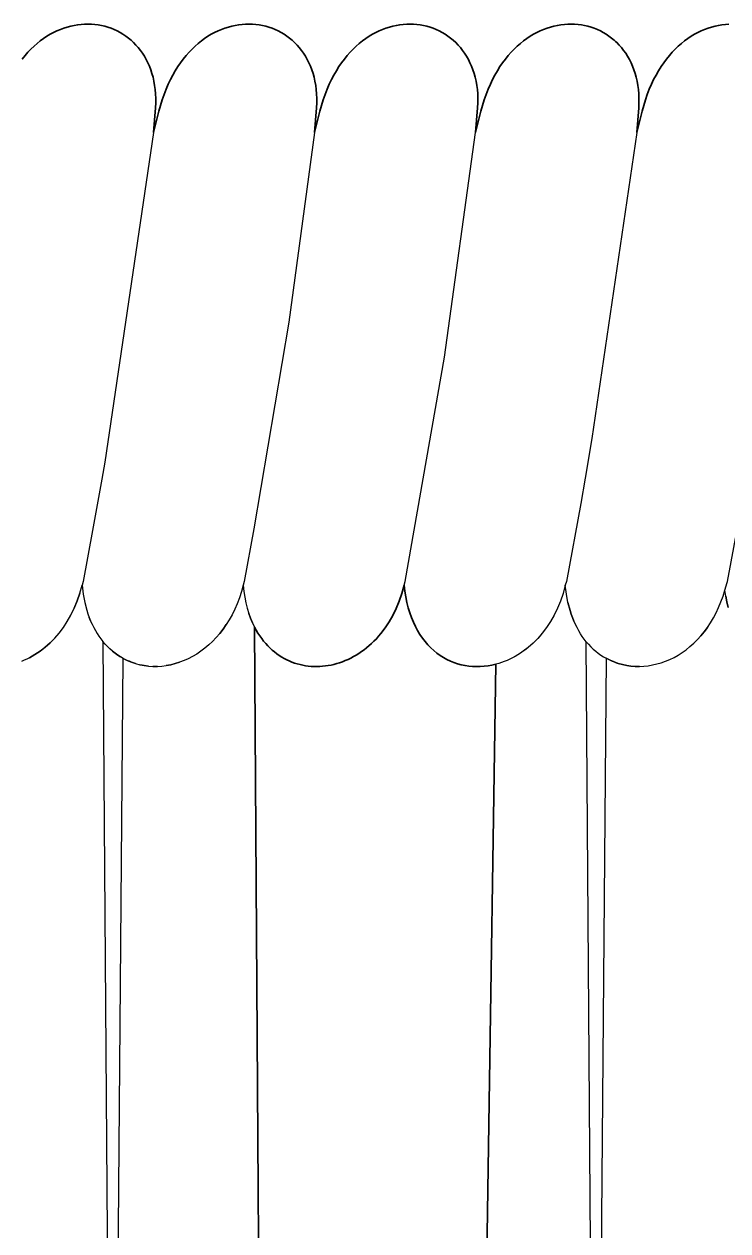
# Model space of a CAD drawing. Header units: millimetres. Extents: x 0 to 1881, y -1115 to 723.
# Drawn here: x 192.29 to 219.99, y -459.68 to -412.21 of the extents above; entities that cross this region are included whole.
import ezdxf

# ---------------------------------------------------------------- set-up
doc = ezdxf.new("R2010")
doc.units = ezdxf.units.MM
doc.layers.add('Blocks', color=7, linetype='Continuous')
doc.layers.add('Blocks$Inner', color=7, linetype='Continuous', lineweight=25, true_color=0x007f00)
doc.layers.add('Blocks$Outline', color=7, linetype='Continuous', lineweight=35, true_color=0xff3f3f)

# ---------------------------------------------------------------- blocks, each defined once
blk = doc.blocks.new('PK4 Lounge Chair Back')
at = {"layer": 'Blocks$Inner'}
blk.add_line((197.536, 677.549), (197.361, 677.549), dxfattribs=at)
for points in [[(192.213, 701.441), (192.325, 701.579), (192.44, 701.71), (192.558, 701.833), (192.679, 701.948), (192.802, 702.056), (192.927, 702.157), (193.055, 702.25), (193.184, 702.336), (193.315, 702.414), (193.448, 702.486), (193.581, 702.55), (193.716, 702.607), (193.851, 702.657), (193.987, 702.7), (194.124, 702.736), (194.26, 702.765), (194.397, 702.788), (194.533, 702.803), (194.668, 702.812), (194.803, 702.815), (194.937, 702.81), (195.07, 702.8), (195.202, 702.782), (195.331, 702.758), (195.46, 702.728), (195.586, 702.692), (195.71, 702.649), (195.831, 702.6), (195.95, 702.545), (196.066, 702.484), (196.179, 702.417), (196.289, 702.344), (196.395, 702.265), (196.498, 702.18), (196.597, 702.089), (196.691, 701.993), (196.781, 701.89), (196.867, 701.782), (196.948, 701.669), (197.024, 701.55), (197.094, 701.426), (197.16, 701.296), (197.219, 701.161), (197.273, 701.02), (197.321, 700.874), (197.363, 700.724), (197.398, 700.568), (197.426, 700.406), (197.448, 700.24), (197.462, 700.069), (197.469, 699.893), (197.469, 699.712), (197.461, 699.527), (197.38, 698.55)], [(203.721, 698.55), (203.802, 699.527), (203.81, 699.712), (203.81, 699.893), (203.803, 700.069), (203.788, 700.24), (203.767, 700.406), (203.739, 700.568), (203.704, 700.724), (203.662, 700.874), (203.614, 701.02), (203.56, 701.161), (203.501, 701.296), (203.435, 701.426), (203.365, 701.55), (203.289, 701.669), (203.208, 701.782), (203.122, 701.89), (203.032, 701.993), (202.937, 702.089), (202.839, 702.18), (202.736, 702.265), (202.63, 702.344), (202.52, 702.417), (202.407, 702.484), (202.291, 702.545), (202.172, 702.6), (202.051, 702.649), (201.927, 702.692), (201.8, 702.728), (201.672, 702.758), (201.542, 702.782), (201.411, 702.8), (201.278, 702.81), (201.144, 702.815), (201.009, 702.812), (200.874, 702.803), (200.737, 702.788), (200.601, 702.765), (200.464, 702.736), (200.328, 702.7), (200.192, 702.657), (200.057, 702.607), (199.922, 702.55), (199.789, 702.486), (199.656, 702.414), (199.525, 702.336), (199.396, 702.25), (199.268, 702.157), (199.143, 702.056), (199.02, 701.948), (198.899, 701.833), (198.781, 701.71), (198.666, 701.579), (198.554, 701.441), (198.445, 701.295), (198.34, 701.141), (198.239, 700.979), (198.142, 700.81), (198.049, 700.632), (197.96, 700.447), (197.876, 700.253), (197.797, 700.052), (197.723, 699.842), (197.59, 699.397), (197.38, 698.55), (195.461, 685.588), (195.343, 684.912), (194.984, 682.896), (194.614, 680.892), (194.568, 680.74), (194.613, 680.393), (194.676, 680.066), (194.756, 679.759), (194.803, 679.613), (194.853, 679.472), (194.908, 679.337), (194.966, 679.206), (194.908, 679.337), (194.853, 679.472)], [(207.056, 680.115), (207.161, 680.42), (207.25, 680.74), (207.295, 680.892), (208.835, 689.716), (210.062, 698.55), (210.142, 699.527), (210.151, 699.712), (210.151, 699.893), (210.144, 700.069), (210.13, 700.24), (210.108, 700.406), (210.079, 700.568), (210.045, 700.724), (210.003, 700.874), (209.955, 701.02), (209.901, 701.161), (209.841, 701.296), (209.776, 701.426), (209.705, 701.55), (209.63, 701.669), (209.548, 701.782), (209.463, 701.89), (209.373, 701.993), (209.278, 702.089), (209.18, 702.18), (209.077, 702.265), (208.971, 702.344), (208.861, 702.417), (208.748, 702.484), (208.632, 702.545), (208.513, 702.6), (208.391, 702.649), (208.267, 702.692), (208.141, 702.728), (208.013, 702.758), (207.883, 702.782), (207.752, 702.8), (207.619, 702.81), (207.485, 702.815), (207.35, 702.812), (207.214, 702.803), (207.078, 702.788), (206.942, 702.765), (206.805, 702.736), (206.669, 702.7), (206.533, 702.657), (206.398, 702.607), (206.263, 702.55), (206.13, 702.486), (205.997, 702.414), (205.866, 702.336), (205.737, 702.25), (205.609, 702.157), (205.484, 702.056), (205.36, 701.948), (205.24, 701.833), (205.122, 701.71), (205.007, 701.579), (204.895, 701.441), (204.786, 701.295), (204.681, 701.141), (204.58, 700.979), (204.483, 700.81), (204.39, 700.632), (204.301, 700.447), (204.217, 700.253), (204.138, 700.052), (204.063, 699.842), (203.931, 699.397), (203.721, 698.55), (202.713, 691.087), (201.338, 682.965), (200.954, 680.892), (200.909, 680.74), (200.841, 680.489), (200.763, 680.247), (200.677, 680.016), (200.581, 679.794), (200.477, 679.583), (200.366, 679.382), (200.247, 679.191), (200.121, 679.01), (199.989, 678.84), (199.851, 678.68), (199.707, 678.53), (199.559, 678.391), (199.405, 678.262), (199.247, 678.143), (199.086, 678.036), (198.921, 677.939), (198.753, 677.852), (198.583, 677.776), (198.411, 677.711), (198.237, 677.657), (198.062, 677.614), (197.887, 677.581)], [(210.062, 698.55), (210.272, 699.397), (210.404, 699.842), (210.478, 700.052), (210.558, 700.253), (210.642, 700.447), (210.73, 700.632), (210.824, 700.81), (210.921, 700.979), (211.022, 701.141), (211.127, 701.295), (211.236, 701.441), (211.348, 701.579), (211.463, 701.71), (211.581, 701.833), (211.701, 701.948), (211.825, 702.056), (211.95, 702.157), (212.078, 702.25), (212.207, 702.336), (212.338, 702.414), (212.47, 702.486), (212.604, 702.55), (212.739, 702.607), (212.874, 702.657), (213.01, 702.7), (213.146, 702.736), (213.283, 702.765), (213.419, 702.788), (213.555, 702.803), (213.691, 702.812), (213.826, 702.815), (213.96, 702.81), (214.093, 702.8), (214.224, 702.782), (214.354, 702.758), (214.482, 702.728), (214.608, 702.692), (214.732, 702.649), (214.854, 702.6), (214.973, 702.545), (215.089, 702.484), (215.202, 702.417), (215.312, 702.344), (215.418, 702.265), (215.52, 702.18), (215.57, 702.135), (215.619, 702.089), (215.714, 701.993), (215.804, 701.89), (215.89, 701.782), (215.97, 701.669), (216.046, 701.55), (216.117, 701.426), (216.183, 701.296), (216.242, 701.161), (216.296, 701.02), (216.344, 700.874), (216.385, 700.724), (216.421, 700.568), (216.449, 700.406), (216.47, 700.24), (216.485, 700.069), (216.492, 699.893), (216.491, 699.712), (216.483, 699.527), (216.403, 698.55)], [(219.911, 680.315), (219.955, 680.088), (220.009, 679.871), (219.955, 680.088), (219.911, 680.315), (219.875, 680.551), (219.928, 680.719), (219.955, 680.804), (219.977, 680.892), (220.366, 682.997)], [(220.032, 702.812), (219.896, 702.803), (219.76, 702.788), (219.623, 702.765), (219.487, 702.736), (219.351, 702.7), (219.215, 702.657), (219.079, 702.607), (218.945, 702.55), (218.811, 702.486), (218.679, 702.414), (218.548, 702.336), (218.418, 702.25), (218.291, 702.157), (218.165, 702.056), (218.042, 701.948), (217.922, 701.833), (217.804, 701.71), (217.689, 701.579), (217.577, 701.441), (217.468, 701.295), (217.363, 701.141), (217.262, 700.979), (217.164, 700.81), (217.071, 700.632), (216.983, 700.447), (216.899, 700.253), (216.819, 700.052), (216.745, 699.842), (216.613, 699.397), (216.403, 698.55), (214.642, 686.508), (214.372, 684.948), (214.198, 683.961), (213.636, 680.892), (213.591, 680.74), (213.503, 680.422), (213.399, 680.12), (213.282, 679.835), (213.151, 679.565)], [(193.31, 678.471), (193.215, 678.384), (193.119, 678.301), (193.02, 678.222), (192.92, 678.148), (192.818, 678.077), (192.715, 678.011), (192.611, 677.95), (192.505, 677.892), (192.398, 677.839), (192.291, 677.79), (192.182, 677.745)], [(192.505, 677.892), (192.715, 678.011), (192.92, 678.148), (193.119, 678.301), (193.31, 678.471), (193.494, 678.658), (193.668, 678.861), (193.833, 679.081), (193.987, 679.317), (194.13, 679.569), (194.261, 679.838), (194.378, 680.123), (194.48, 680.424), (194.568, 680.74)], [(200.909, 680.74), (200.937, 680.501), (200.974, 680.27), (201.019, 680.05), (201.073, 679.838), (201.134, 679.636), (201.203, 679.444), (201.279, 679.261), (201.363, 679.088)], [(209.353, 677.655), (209.21, 677.703), (209.07, 677.76), (208.932, 677.826), (208.798, 677.9), (208.667, 677.983), (208.54, 678.074), (208.416, 678.175), (208.298, 678.283), (208.183, 678.401), (208.074, 678.527), (207.97, 678.663), (207.871, 678.807), (207.778, 678.96), (207.692, 679.122), (207.611, 679.292), (207.537, 679.472), (207.47, 679.661), (207.411, 679.859), (207.359, 680.065), (207.314, 680.281), (207.278, 680.506), (207.25, 680.74), (207.278, 680.506), (207.314, 680.281)], [(214.419, 678.519), (214.507, 678.417), (214.599, 678.322), (214.694, 678.232), (214.791, 678.148), (214.892, 678.07), (214.995, 677.997), (215.1, 677.93), (215.208, 677.868), (214.788, 627.541), (214.419, 678.519), (214.339, 678.62), (214.263, 678.725), (214.19, 678.836), (214.12, 678.952), (214.054, 679.073), (213.992, 679.199), (213.933, 679.33), (213.878, 679.466), (213.827, 679.607), (213.78, 679.754), (213.699, 680.062), (213.636, 680.391), (213.591, 680.74), (213.503, 680.422), (213.399, 680.12), (213.282, 679.835), (213.151, 679.565), (213.007, 679.312), (212.852, 679.075), (212.686, 678.855), (212.51, 678.652), (212.326, 678.465), (212.133, 678.295), (211.933, 678.142), (211.831, 678.072), (211.727, 678.006), (211.516, 677.887), (211.409, 677.834), (211.301, 677.786), (211.191, 677.741), (211.081, 677.701), (210.971, 677.666), (210.86, 677.635), (210.707, 677.599), (210.554, 677.572), (210.401, 677.553), (210.248, 677.542), (210.096, 677.54), (209.945, 677.546), (209.794, 677.561)], [(219.928, 680.719), (219.955, 680.804), (219.977, 680.892)], [(194.48, 680.424), (194.378, 680.123), (194.261, 679.838)], [(219.189, 679.083), (219.309, 679.264), (219.423, 679.454), (219.529, 679.654), (219.628, 679.864), (219.719, 680.083), (219.801, 680.312), (219.875, 680.551)], [(206.804, 679.556), (206.937, 679.827), (207.056, 680.115), (206.937, 679.827), (206.804, 679.556), (206.659, 679.301), (206.501, 679.064), (206.333, 678.843)], [(207.611, 679.292), (207.537, 679.472), (207.47, 679.661), (207.411, 679.859), (207.359, 680.065)], [(213.699, 680.062), (213.78, 679.754), (213.827, 679.607), (213.878, 679.466), (213.933, 679.33), (213.992, 679.199)], [(219.423, 679.454), (219.529, 679.654), (219.628, 679.864)], [(201.279, 679.261), (201.203, 679.444), (201.134, 679.636)], [(194.966, 679.206), (195.028, 679.081), (195.093, 678.96), (195.162, 678.845), (195.235, 678.734), (195.311, 678.629), (195.39, 678.528), (195.766, 626.636), (196.193, 677.864), (196.083, 677.927)], [(199.989, 678.84), (200.121, 679.01), (200.247, 679.191)], [(205.773, 678.282), (205.968, 678.452), (206.155, 678.639), (206.333, 678.843), (206.245, 678.739), (206.155, 678.639), (206.062, 678.543), (205.968, 678.452), (205.773, 678.282), (205.672, 678.203), (205.57, 678.129), (205.467, 678.06), (205.362, 677.994), (205.256, 677.933), (205.149, 677.876), (205.04, 677.824), (204.931, 677.776), (204.821, 677.733), (204.71, 677.694), (204.599, 677.659), (204.486, 677.629), (204.374, 677.603), (204.262, 677.582), (204.149, 677.565), (204.037, 677.553), (203.924, 677.545), (203.812, 677.542), (203.7, 677.543), (203.588, 677.549), (203.477, 677.56), (203.367, 677.575), (203.258, 677.594), (203.15, 677.619), (203.042, 677.647), (202.936, 677.681), (202.831, 677.719), (202.728, 677.762), (202.626, 677.809), (202.526, 677.861), (202.428, 677.918), (202.331, 677.979), (202.236, 678.046), (202.144, 678.117), (202.054, 678.192), (201.966, 678.273), (201.881, 678.358), (201.798, 678.448), (201.718, 678.542), (201.641, 678.642), (201.567, 678.746), (201.495, 678.855), (201.427, 678.969), (201.363, 679.088), (203.304, 381.577)], [(201.427, 678.969), (201.495, 678.856), (201.567, 678.746), (201.641, 678.642), (201.718, 678.543), (201.798, 678.448)], [(212.686, 678.855), (212.599, 678.751), (212.51, 678.652), (212.419, 678.556), (212.326, 678.465), (212.23, 678.378), (212.133, 678.295), (212.034, 678.216), (211.933, 678.142), (211.831, 678.072)], [(216.517, 677.549), (216.688, 677.557), (216.86, 677.575), (217.031, 677.604), (217.202, 677.644), (217.372, 677.694), (217.541, 677.753), (217.708, 677.824), (217.872, 677.905), (218.035, 677.995), (218.194, 678.096), (218.349, 678.207), (218.501, 678.328), (218.649, 678.46), (218.792, 678.601), (218.93, 678.752), (219.062, 678.913), (219.189, 679.083), (219.062, 678.913), (218.93, 678.752)], [(195.769, 678.149), (195.871, 678.069), (195.976, 677.995), (196.083, 677.927), (195.976, 677.995), (195.871, 678.069), (195.769, 678.149), (195.669, 678.235), (195.573, 678.326), (195.479, 678.424), (195.39, 678.528)], [(218.194, 678.096), (218.349, 678.207), (218.501, 678.328), (218.649, 678.459), (218.792, 678.601)], [(202.236, 678.046), (202.331, 677.98), (202.428, 677.918), (202.526, 677.861)], [(204.931, 677.776), (205.04, 677.824), (205.149, 677.876)], [(208.667, 677.983), (208.54, 678.074), (208.417, 678.175)], [(211.727, 678.006), (211.622, 677.944), (211.516, 677.887)], [(214.791, 678.148), (214.892, 678.07), (214.995, 677.997)], [(217.541, 677.754), (217.708, 677.824), (217.872, 677.904)], [(196.677, 677.662), (196.513, 677.718), (196.431, 677.75), (196.351, 677.785), (196.272, 677.823), (196.193, 677.864), (196.351, 677.785), (196.513, 677.718), (196.594, 677.688), (196.677, 677.662), (196.845, 677.617), (197.015, 677.583), (197.101, 677.571), (197.187, 677.561), (197.361, 677.549), (197.448, 677.548), (197.536, 677.549), (197.711, 677.56), (197.887, 677.581), (198.062, 677.614), (198.237, 677.657), (198.411, 677.711)], [(197.187, 677.561), (197.015, 677.583), (196.93, 677.599), (196.845, 677.617)], [(202.831, 677.719), (202.936, 677.681), (203.042, 677.648), (203.15, 677.619)], [(203.258, 677.594), (203.368, 677.575), (203.477, 677.56)], [(203.924, 677.545), (204.037, 677.553), (204.149, 677.565), (204.262, 677.582)], [(210.86, 677.635), (207.295, 443.174), (206.467, 381.577)], [(209.21, 677.703), (209.07, 677.76), (208.932, 677.826)], [(210.248, 677.542), (210.096, 677.54), (209.945, 677.546), (209.794, 677.561), (209.645, 677.584), (209.498, 677.615), (209.353, 677.655), (209.498, 677.615), (209.645, 677.584)]]:
    blk.add_lwpolyline(points, dxfattribs=at)
blk.add_lwpolyline([(216.517, 677.549), (216.347, 677.551), (216.177, 677.564), (216.01, 677.588), (215.844, 677.623), (215.68, 677.668), (215.52, 677.724), (215.362, 677.79), (215.208, 677.868), (215.285, 677.828), (215.362, 677.79), (215.441, 677.755), (215.52, 677.724), (215.6, 677.694), (215.68, 677.668), (215.844, 677.623), (216.01, 677.588), (216.093, 677.575), (216.177, 677.564), (216.262, 677.557), (216.347, 677.551)], close=True, dxfattribs=at)
at = {"layer": 'Blocks$Outline'}
for points in [[(197.38, 698.55), (197.461, 699.527), (197.469, 699.712), (197.469, 699.893), (197.462, 700.069), (197.448, 700.24), (197.426, 700.406), (197.398, 700.568), (197.363, 700.724), (197.321, 700.874), (197.273, 701.02), (197.219, 701.161), (197.16, 701.296), (197.094, 701.426), (197.024, 701.55), (196.948, 701.669), (196.867, 701.782), (196.781, 701.89), (196.691, 701.993), (196.597, 702.089), (196.498, 702.18), (196.395, 702.265), (196.289, 702.344), (196.179, 702.417), (196.066, 702.484), (195.95, 702.545), (195.831, 702.6), (195.71, 702.649), (195.586, 702.692), (195.46, 702.728), (195.331, 702.758), (195.202, 702.782), (195.07, 702.8), (194.937, 702.81), (194.803, 702.815), (194.668, 702.812), (194.533, 702.803), (194.397, 702.788), (194.26, 702.765), (194.124, 702.736), (193.987, 702.7), (193.851, 702.657), (193.716, 702.607), (193.581, 702.55), (193.448, 702.486), (193.315, 702.414), (193.184, 702.336), (193.055, 702.25), (192.927, 702.157), (192.802, 702.056), (192.679, 701.948), (192.558, 701.833), (192.44, 701.71), (192.325, 701.579), (192.213, 701.441)], [(203.721, 698.55), (203.802, 699.527), (203.81, 699.712), (203.81, 699.893), (203.803, 700.069), (203.788, 700.24), (203.767, 700.406), (203.739, 700.568), (203.704, 700.724), (203.662, 700.874), (203.614, 701.02), (203.56, 701.161), (203.501, 701.296), (203.435, 701.426), (203.365, 701.55), (203.289, 701.669), (203.208, 701.782), (203.122, 701.89), (203.032, 701.993), (202.937, 702.089), (202.839, 702.18), (202.736, 702.265), (202.63, 702.344), (202.52, 702.417), (202.407, 702.484), (202.291, 702.545), (202.172, 702.6), (202.051, 702.649), (201.927, 702.692), (201.8, 702.728), (201.672, 702.758), (201.542, 702.782), (201.411, 702.8), (201.278, 702.81), (201.144, 702.815), (201.009, 702.812), (200.874, 702.803), (200.737, 702.788), (200.601, 702.765), (200.464, 702.736), (200.328, 702.7), (200.192, 702.657), (200.057, 702.607), (199.922, 702.55), (199.789, 702.486), (199.656, 702.414), (199.525, 702.336), (199.396, 702.25), (199.268, 702.157), (199.143, 702.056), (199.02, 701.948), (198.899, 701.833), (198.781, 701.71), (198.666, 701.579), (198.554, 701.441), (198.445, 701.295), (198.34, 701.141), (198.239, 700.979), (198.142, 700.81), (198.049, 700.632), (197.96, 700.447), (197.876, 700.253), (197.797, 700.052), (197.723, 699.842), (197.59, 699.397), (197.38, 698.55)], [(210.062, 698.55), (210.142, 699.527), (210.151, 699.712), (210.151, 699.893), (210.144, 700.069), (210.13, 700.24), (210.108, 700.406), (210.079, 700.568), (210.045, 700.724), (210.003, 700.874), (209.955, 701.02), (209.901, 701.161), (209.841, 701.296), (209.776, 701.426), (209.705, 701.55), (209.63, 701.669), (209.548, 701.782), (209.463, 701.89), (209.373, 701.993), (209.278, 702.089), (209.18, 702.18), (209.077, 702.265), (208.971, 702.344), (208.861, 702.417), (208.748, 702.484), (208.632, 702.545), (208.513, 702.6), (208.391, 702.649), (208.267, 702.692), (208.141, 702.728), (208.013, 702.758), (207.883, 702.782), (207.752, 702.8), (207.619, 702.81), (207.485, 702.815), (207.35, 702.812), (207.214, 702.803), (207.078, 702.788), (206.942, 702.765), (206.805, 702.736), (206.669, 702.7), (206.533, 702.657), (206.398, 702.607), (206.263, 702.55), (206.13, 702.486), (205.997, 702.414), (205.866, 702.336), (205.737, 702.25), (205.609, 702.157), (205.484, 702.056), (205.36, 701.948), (205.24, 701.833), (205.122, 701.71), (205.007, 701.579), (204.895, 701.441), (204.786, 701.295), (204.681, 701.141), (204.58, 700.979), (204.483, 700.81), (204.39, 700.632), (204.301, 700.447), (204.217, 700.253), (204.138, 700.052), (204.063, 699.842), (203.931, 699.397), (203.721, 698.55)], [(216.403, 698.55), (216.483, 699.527), (216.491, 699.712), (216.492, 699.893), (216.485, 700.069), (216.47, 700.24), (216.449, 700.406), (216.421, 700.568), (216.385, 700.724), (216.344, 700.874), (216.296, 701.02), (216.242, 701.161), (216.183, 701.296), (216.117, 701.426), (216.046, 701.55), (215.97, 701.669), (215.89, 701.782), (215.804, 701.89), (215.714, 701.993), (215.619, 702.089), (215.57, 702.135), (215.52, 702.18), (215.418, 702.265), (215.312, 702.344), (215.202, 702.417), (215.089, 702.484), (214.973, 702.545), (214.854, 702.6), (214.732, 702.649), (214.608, 702.692), (214.482, 702.728), (214.354, 702.758), (214.224, 702.782), (214.093, 702.8), (213.96, 702.81), (213.826, 702.815), (213.691, 702.812), (213.555, 702.803), (213.419, 702.788), (213.283, 702.765), (213.146, 702.736), (213.01, 702.7), (212.874, 702.657), (212.739, 702.607), (212.604, 702.55), (212.47, 702.486), (212.338, 702.414), (212.207, 702.336), (212.078, 702.25), (211.95, 702.157), (211.825, 702.056), (211.701, 701.948), (211.581, 701.833), (211.463, 701.71), (211.348, 701.579), (211.236, 701.441), (211.127, 701.295), (211.022, 701.141), (210.921, 700.979), (210.824, 700.81), (210.73, 700.632), (210.642, 700.447), (210.558, 700.253), (210.478, 700.052), (210.404, 699.842), (210.272, 699.397), (210.062, 698.55)], [(220.032, 702.812), (219.896, 702.803), (219.76, 702.788), (219.623, 702.765), (219.487, 702.736), (219.351, 702.7), (219.215, 702.657), (219.079, 702.607), (218.945, 702.55), (218.811, 702.486), (218.679, 702.414), (218.548, 702.336), (218.418, 702.25), (218.291, 702.157), (218.165, 702.056), (218.042, 701.948), (217.922, 701.833), (217.804, 701.71), (217.689, 701.579), (217.577, 701.441), (217.468, 701.295), (217.363, 701.141), (217.262, 700.979), (217.164, 700.81), (217.071, 700.632), (216.983, 700.447), (216.899, 700.253), (216.819, 700.052), (216.745, 699.842), (216.613, 699.397), (216.403, 698.55)], [(207.056, 680.115), (207.161, 680.42), (207.25, 680.74)], [(207.25, 680.74), (207.278, 680.506), (207.314, 680.281), (207.359, 680.065)], [(206.804, 679.556), (206.937, 679.827), (207.056, 680.115)], [(207.359, 680.065), (207.411, 679.859), (207.47, 679.661), (207.537, 679.472), (207.611, 679.292)], [(206.333, 678.843), (206.501, 679.064), (206.659, 679.301), (206.804, 679.556)], [(203.304, 381.577), (201.363, 679.088), (201.427, 678.969)], [(201.427, 678.969), (201.495, 678.856), (201.567, 678.746), (201.641, 678.642), (201.718, 678.543), (201.798, 678.448)], [(205.968, 678.452), (206.062, 678.543), (206.155, 678.639), (206.245, 678.739), (206.333, 678.843)], [(207.611, 679.292), (207.611, 679.292), (207.692, 679.122), (207.778, 678.96), (207.871, 678.807), (207.97, 678.663), (208.074, 678.527), (208.183, 678.401), (208.298, 678.283), (208.416, 678.175), (208.417, 678.175)], [(201.798, 678.448), (201.881, 678.358), (201.966, 678.273), (202.054, 678.192), (202.144, 678.117), (202.236, 678.046)], [(205.773, 678.282), (205.968, 678.452)], [(202.236, 678.046), (202.331, 677.98), (202.428, 677.918), (202.526, 677.861)], [(204.931, 677.776), (205.04, 677.824), (205.149, 677.876)], [(205.149, 677.876), (205.256, 677.933), (205.362, 677.994), (205.467, 678.06), (205.57, 678.129), (205.672, 678.203), (205.773, 678.282)], [(208.417, 678.175), (208.54, 678.074), (208.667, 677.983)], [(208.667, 677.983), (208.798, 677.9), (208.932, 677.826), (208.932, 677.826)], [(202.526, 677.861), (202.526, 677.861), (202.626, 677.809), (202.728, 677.762), (202.831, 677.719)], [(202.831, 677.719), (202.936, 677.681), (203.042, 677.648), (203.15, 677.619)], [(203.15, 677.619), (203.258, 677.594)], [(203.258, 677.594), (203.368, 677.575), (203.477, 677.56)], [(203.477, 677.56), (203.588, 677.549), (203.7, 677.543), (203.812, 677.542), (203.924, 677.545), (203.924, 677.545)], [(203.924, 677.545), (204.037, 677.553), (204.149, 677.565), (204.262, 677.582)], [(204.262, 677.582), (204.374, 677.603), (204.486, 677.629), (204.599, 677.659), (204.71, 677.694), (204.821, 677.733), (204.931, 677.776)], [(210.86, 677.635), (207.295, 443.174), (206.467, 381.577)], [(208.932, 677.826), (209.07, 677.76), (209.21, 677.703)], [(209.21, 677.703), (209.353, 677.655)], [(209.353, 677.655), (209.498, 677.615), (209.645, 677.584), (209.794, 677.561), (209.945, 677.546), (210.096, 677.54), (210.248, 677.542)], [(210.248, 677.542), (210.401, 677.553), (210.554, 677.572), (210.707, 677.599), (210.86, 677.635)]]:
    blk.add_lwpolyline(points, dxfattribs=at)

msp = doc.modelspace()

# ---------------------------------------------------------------- block references
at = {"layer": 'Blocks'}
msp.add_blockref('PK4 Lounge Chair Back', (0, -1115.029), dxfattribs=at)

doc.saveas('drawing.dxf')
